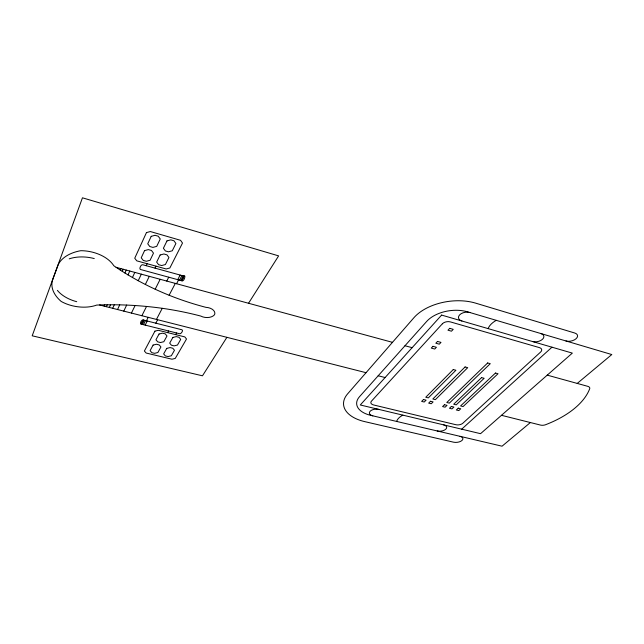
<?xml version="1.0" encoding="UTF-8"?>
<svg xmlns="http://www.w3.org/2000/svg" width="644" height="644" viewBox="0 0 644 644"><rect width="100%" height="100%" fill="white"/><g stroke="black" fill="none" stroke-linecap="round" stroke-linejoin="round"><path stroke-width="0.97" d="M104.199 306.142L104.787 304.813M120.267 270.086L120.911 268.629M106.389 306.697L107.258 304.773M122.255 271.357L123.197 269.248M109.311 307.438L110.527 304.757M124.912 273.008L126.24 270.069M112.7 308.307L114.334 304.749M128.003 274.916L129.782 271.035M117.53 309.531L119.728 304.821M132.431 277.524L134.813 272.396M123.785 311.124L126.675 305.039M138.202 280.752L141.326 274.167M146.18 265.698L147.122 263.71M131.44 313.065L135.119 305.489M145.327 284.495L149.303 276.332M155.027 268.129L155.985 266.157M141.881 315.721L146.55 306.423M155.164 289.261L160.171 279.287M140.972 324.053L143.04 319.955L182.002 329.792C183.741 330.638 180.642 334.252 179.748 333.769L140.972 324.053C139.627 323.731 141.269 319.706 143.04 319.955M141.487 324.182L143.564 320.084M142.26 324.375L144.337 320.285M143.459 324.673L145.544 320.583M146.43 320.809L148.209 317.331M166.764 281.074L168.744 277.202M145.174 325.107L147.267 321.018M156.444 319.416L162.256 308.323M169.114 295.242L175.329 283.4M177.72 279.657L180.135 275.052M155.816 323.183L157.635 319.722M176.569 283.73L178.589 279.899M179.507 280.148L181.93 275.552M180.763 280.486L183.194 275.898M181.568 280.712L183.999 276.115M182.099 280.856C186.068 269.53 185.44 281.058 182.18 280.873L140.4 269.458C139.015 269.24 140.674 264.426 142.638 264.716L184.538 276.268M167.649 332.626L168.559 330.968M175.643 334.622L176.569 332.972M226.905 337.327L202.474 375.814L32.2 335.806L82.456 197.805L278.627 255.885L248.536 303.268M461.692 429.178L551.964 347.188M530.374 422.545L502.046 446.195L370.703 415.34A26.267 14.305 -4.2 0 1 359.521 396.688L426.69 321.42A29.407 17.597 -7.9 0 1 467.552 311.833L611.8 354.546L577.225 383.422M501.475 415.316L540.541 425.088A5.112 2.56 -9.4 0 0 545.243 424.847A83.913 44.951 -8.9 0 0 589.775 388.509A5.434 2.809 -11.3 0 0 587.755 386.328L547.239 375.138M99.57 304.966L366.05 372.691M378.181 375.774L385.112 377.537M116.089 267.316L392.47 342.342M404.987 345.739L412.128 347.68M565.955 340.974A7.358 4.13 -12.2 0 0 576.09 338.712A7.358 4.13 -12.2 0 0 574.778 333.029L475.683 303.155A44.13 26.412 -7.9 0 0 413.875 317.766L347.655 393.814A39.413 21.477 -4.2 0 0 364.802 421.643L453.529 442.178A6.174 3.107 -6.4 0 0 461.973 440.464A6.174 3.107 -6.4 0 0 460.025 436.326M461.917 320.994A7.487 4.532 -8.7 0 1 459.607 314.908A7.487 4.532 -8.7 0 1 469.879 312.525M372.796 415.831A6.456 3.462 -3.8 0 1 370.099 411.266A6.456 3.462 -3.8 0 1 378.833 409.407M443.684 424.887A6.287 3.244 -6 0 1 445.793 429.194A6.287 3.244 -6 0 1 437.204 430.965M396.64 421.434A18.732 9.821 -5.2 0 1 402.838 415.139M540.944 333.568A7.309 4.178 -11 0 1 542.538 339.251A7.309 4.178 -11 0 1 532.475 341.513M488.104 328.609A21.743 12.719 -10.2 0 1 496.258 320.334M69.222 258.848A30.767 18.958 10.2 0 1 94.257 258.566M76.716 301.69A30.477 18.563 10.1 0 1 57.388 290.38M52.703 279.488L52.261 281.05A40.999 24.947 9.6 0 0 61.204 301.456A29.906 18.072 10.1 0 0 96.705 305.079C118.786 304.153 140.939 305.296 162.827 308.387A187.154 97.896 4.9 0 1 200.831 316.083A9.008 5.563 4.1 0 0 214.581 314.683A9 5.546 4.1 0 0 205.919 307.341A260.699 202.321 1.8 0 1 169.622 295.451C150.02 287.594 131.223 277.725 113.811 265.755A30.59 18.974 10.5 0 0 80.798 250.693A41.627 25.784 9.8 0 0 58.298 264.467L52.703 279.488M146.446 232.613L134.733 258.244L136.794 260.852L166.152 268.975L169.863 267.985L182.51 243.046L180.57 240.317L150.31 231.534L146.446 232.613M144.562 250.621L141.221 257.809L143.258 260.426L146.349 261.279L150.076 260.273L153.489 253.132L151.469 250.476L148.337 249.59L144.562 250.621M151.195 236.356L147.734 243.802L149.786 246.507L152.918 247.401L156.717 246.362L160.251 238.972L158.223 236.211L155.043 235.293L151.195 236.356M160.115 255L156.653 262.108L158.625 264.684L161.676 265.537L165.395 264.539L168.921 257.487L166.965 254.855L163.882 253.978L160.115 255M166.973 240.912L163.391 248.262L165.371 250.935L168.47 251.82L172.262 250.79L175.909 243.488L173.944 240.759L170.813 239.858L166.973 240.912M154.93 331.145L144.385 351.028L146.164 353.041L171.972 359.215L175.249 358.426L186.518 339.01L184.828 336.917L158.327 330.3L154.93 331.145M153.103 345.071L150.1 350.658L151.863 352.679L154.576 353.331L157.869 352.526L160.936 346.971L159.181 344.918L156.436 344.25L153.103 345.071M159.06 334.011L155.961 339.774L157.732 341.859L160.485 342.536L163.834 341.706L166.989 335.975L165.226 333.858L162.449 333.165L159.06 334.011M166.748 348.388L163.648 353.918L165.363 355.915L168.052 356.559L171.336 355.762L174.484 350.264L172.785 348.235L170.072 347.575L166.748 348.388M172.882 337.44L169.686 343.147L171.409 345.208L174.13 345.868L177.47 345.055L180.714 339.388L179.008 337.287L176.263 336.603L172.882 337.44M441.623 315.085L360.278 404.979L480.553 433.678L572.331 353.113L441.623 315.085M442.356 323.803L371.411 401.204A5.257 2.866 -3.9 0 0 373.609 404.963L455.847 424.71A5.08 2.632 -6.7 0 0 462.795 423.277L540.662 352.002A5.732 3.212 -10.7 0 0 539.414 347.615L450.454 321.92A5.909 3.558 -7.7 0 0 442.356 323.803M432.937 346.327L431.295 348.09L434.748 349.04L436.399 347.277L432.937 346.327M437.509 341.433L435.835 343.22L439.305 344.178L440.979 342.391L437.509 341.433M449.705 328.343L447.974 330.203L451.484 331.201L453.223 329.35L449.705 328.343M423.511 399.513L421.643 401.389L424.203 402.025L426.078 400.149L423.511 399.513M453.263 369.559L425.764 397.243L428.332 397.887L455.912 370.26L453.263 369.559M430.554 401.26L428.671 403.128L431.214 403.756L433.098 401.896L430.554 401.26M465.089 366.959L432.824 399.006L435.376 399.642L467.721 367.668L465.089 366.959M444.497 404.722L442.589 406.573L445.101 407.193L447.008 405.35L444.497 404.722M487.653 362.966L446.799 402.492L449.319 403.128L490.269 363.683L487.653 362.966M451.396 406.436L449.48 408.272L451.967 408.892L453.899 407.056L451.396 406.436M481.575 377.609L453.714 404.223L456.226 404.851L484.143 378.294L481.575 377.609M458.254 408.143L456.322 409.962L458.802 410.582L460.742 408.755L458.254 408.143M495.461 373.045L460.589 405.937L463.076 406.557L498.029 373.737L495.461 373.045"/></g></svg>
